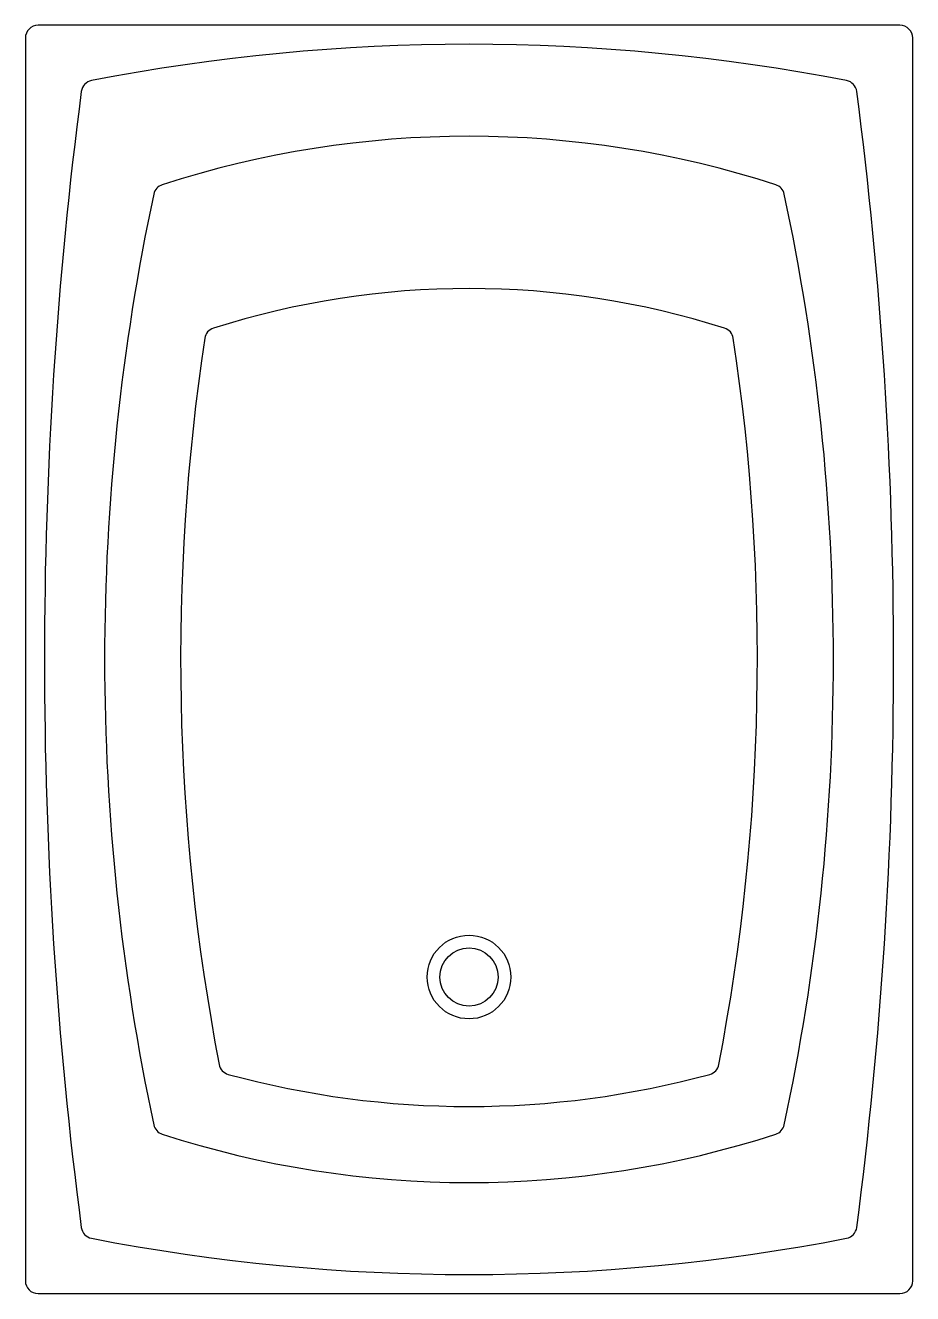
# Model space of a CAD drawing. Extents: x 17.51 to 18.21, y 33.9 to 34.9.
import ezdxf

# ---------------------------------------------------------------- set-up
doc = ezdxf.new("R2010")
doc.units = 0
doc.header["$LTSCALE"] = 0.5
doc.header["$MEASUREMENT"] = 0
doc.layers.get('0').update_dxf_attribs({"linetype": 'CONTINUOUS'})

# ---------------------------------------------------------------- blocks, each defined once
blk = doc.blocks.new('S-10')
for points in [[(0.69, 0, 0.41421), (0.7, 0.01), (0.7, 0.99, 0.41421), (0.69, 1), (0.01, 1, 0.41421), (0, 0.99), (0, 0.01, 0.41421), (0.01, 0)], [(0.0521, 0.0436, 0.09604), (0.6479, 0.0436, 0.32301), (0.6559, 0.0521, 0.06489), (0.6559, 0.9479, 0.32301), (0.6479, 0.9564, 0.09604), (0.0521, 0.9564, 0.32301), (0.0441, 0.9479, 0.06489), (0.0441, 0.0521, 0.32301)], [(0.108, 0.1257, 0.15785), (0.592, 0.1257, 0.2679), (0.5987, 0.1331, 0.10572), (0.5987, 0.8669, 0.2679), (0.592, 0.8743, 0.15785), (0.108, 0.8743, 0.2679), (0.1013, 0.8669, 0.10572), (0.1013, 0.1331, 0.2679)], [(0.1529, 0.1806, 0.28657), (0.1601, 0.1728, 0.13317), (0.5399, 0.1728, 0.28657), (0.5471, 0.1806, 0.08512), (0.5585, 0.7532, 0.28569), (0.5516, 0.7612, 0.15507), (0.1484, 0.7612, 0.28569), (0.1415, 0.7532, 0.08512)]]:
    blk.add_lwpolyline(points, format="xyb", close=True)
for radius in [0.033, 0.023]:
    blk.add_circle((0.35, 0.2496), radius)

msp = doc.modelspace()

# ---------------------------------------------------------------- block references
msp.add_blockref('S-10', (17.5079, 33.9))

doc.saveas('drawing.dxf')
